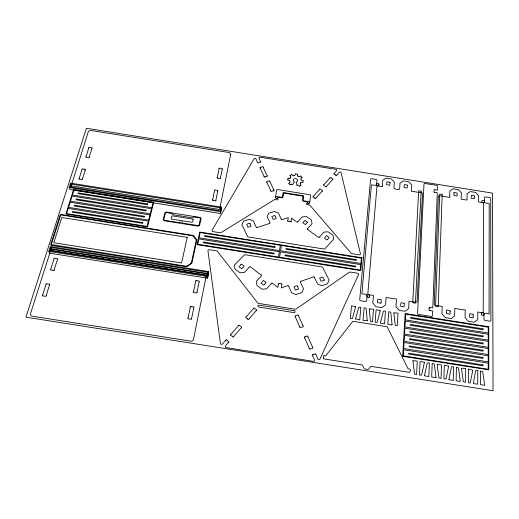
<?xml version="1.0" encoding="UTF-8"?>
<svg xmlns="http://www.w3.org/2000/svg" width="519" height="519" viewBox="0 0 519 519"><rect width="100%" height="100%" fill="white"/><g stroke="black" fill="none" stroke-linecap="round" stroke-linejoin="round"><path stroke-width="0.78" d="M220.439 210.818L220.387 212.725L221.016 207.924L71.116 184.109L70.558 185.783L71.194 187.8L71.116 184.109L70.195 186.924L220.439 210.818L221.016 207.924M220.53 213.517L221.477 207.126L70.584 183.123L69.176 187.534L69.812 189.552L220.53 213.517L221.477 207.126M220.62 211.564L220.672 209.65M429.194 308.318L429.142 309.512A0.727 0.623 31.8 0 0 429.959 310.634M314.546 277.406L313.71 276.763L301.039 281.246M367.828 293.819L376.963 186.425A0.856 0.707 18.4 0 1 377.858 185.854L378.053 185.841A1.336 1.096 18.3 0 0 378.695 184.083L378.552 183.947M288.811 286.157L288.019 285.495L281.285 287.948L281.752 284.743M281.149 219.148L281.895 219.751L288.292 217.571L287.863 220.484M256.062 227.056L256.853 227.659L269.329 223.559M336.889 174.903L339.316 172.224A1.019 0.837 14.6 0 1 341.119 172.691L360.426 253.726A1.168 1.012 20.6 0 1 359.18 254.823L352.304 253.739A1.804 1.563 19.8 0 1 351.091 253.071L310.051 205.407A1.395 1.187 12.7 0 0 309.123 204.901L307.248 204.603A0.837 0.714 12.5 0 1 306.515 203.766A0.837 0.714 12.5 0 1 307.443 203.189L308.922 203.396L309.609 202.923L310.615 195.566A0.863 0.733 12.4 0 0 309.856 194.703L277.568 189.558A0.863 0.733 8.9 0 0 276.601 190.142L275.44 197.343A0.869 0.74 8.9 0 0 276.179 198.213L277.425 198.414A0.837 0.714 9 0 1 278.139 199.244A0.837 0.714 9 0 1 277.198 199.821L275.323 199.517A1.395 1.187 8.8 0 0 274.292 199.711L221.282 232.46A1.804 1.57 2 0 1 219.926 232.72L213.03 231.63A1.168 1.019 1.1 0 1 212.128 230.17L254.063 158.788A1.019 0.843 6.4 0 1 255.919 158.905L257.469 162.226M302.934 182.37L303.161 180.761M291.094 220.997L291.522 218.09L297.017 222.158L297.906 221.808M278.372 284.204L277.892 287.409L272.235 283.011L271.262 283.322M287.734 179.95L287.987 178.335M319.542 237.144L318.608 237.475L307.903 229.69M207.477 275.518L208.113 272.345L50.933 247.466L49.941 250.586L207.477 275.518L207.859 275.317L208.113 272.345M207.6 278.19L208.58 271.573L50.369 246.525L48.825 251.378L49.584 253.188L207.6 278.19L208.58 271.573M191.621 318.329L193.756 307.936M197.019 292.067L199.075 282.051M215.91 200.068L217.708 191.303M220.465 177.894L222.203 169.415M212.693 199.556L214.516 190.791M217.305 177.388L219.063 168.915M188.125 317.771L190.285 307.384M193.581 291.522L195.663 281.506M249.191 267.045L250.177 266.695L260.992 274.908M309.642 202.793L308.682 203.39M483.929 314.748L483.974 314.566A1.726 1.447 35 0 1 485.622 313.314L488.191 313.716A0.655 0.545 35 0 0 489.067 313.852A0.655 0.545 35 0 0 489.067 313.041L489.216 203.98L488.697 203.409L485.862 203.091A1.57 1.246 26.2 0 1 484.35 201.567L484.311 201.398M50.933 247.466L51.679 249.289L51.297 250.528L49.973 250.567L50.531 248.718L51.297 250.528L207.859 275.317L207.853 273.617M46.256 295.395L49.435 285.152M54.3 269.51L57.369 259.636M82.476 178.834L85.161 170.193M89.268 156.978L91.863 148.629M42.74 294.837L45.951 284.6M50.849 268.959L53.944 259.091M79.251 178.322L81.957 169.687M86.096 156.472L88.71 148.123M294.734 175.454L295.33 173.91M358.473 274.7L319.97 359.09A1.168 1.09 27.3 0 1 317.862 358.986L315.941 354.691M300.118 183.603L300.858 182.5M292.599 184.511L294.357 181.987M290.108 178.212L290.848 177.187M319.535 237.001L323.811 232.11L328.092 231.798L333.068 235.302L333.769 239.142L325.069 248.588A1.434 1.252 16.2 0 1 323.798 248.99L248.569 237.047A1.434 1.259 5.9 0 1 247.466 236.268L241.88 224.545L243.664 221.094L249.431 219.297L253.434 220.925L256.101 226.926M228.302 342.592L225.486 345.823A1.168 1.103 -0.8 0 0 226.187 347.607L313.249 361.321A1.168 1.096 26.5 0 0 314.436 359.836L312.685 355.891M233.803 336.299L241.043 328.008M249.075 318.809L256.127 310.738M225.531 340.445L222.456 343.961A1.161 1.096 -2 0 1 220.406 343.403L207.957 250.839A1.187 1.051 0 0 1 209.365 249.723L216.352 250.826A1.829 1.622 1 0 1 217.539 251.501L257.632 302.837A1.499 1.375 8.2 0 0 258.624 303.407L295.071 309.168A1.499 1.375 15.9 0 0 296.18 308.928L349.17 272.371A1.829 1.615 21.2 0 1 350.494 272.092L357.461 273.202A1.187 1.044 22 0 1 358.506 274.713M231.039 334.165L238.292 325.893M246.337 316.726L253.395 308.675M271.249 283.523L266.565 288.849L262.024 289.219L256.95 285.444L256.431 281.311L261.576 275.816L261.154 274.914M297.906 221.671L302.227 216.884L306.495 216.585L311.387 220.03L312.029 223.799L307.287 228.879L307.748 229.683M249.191 267.194L244.455 272.404L239.94 272.76L234.951 269.05L234.497 264.995L244.118 255.205A1.453 1.298 5.3 0 1 245.448 254.797L321.65 266.883A1.453 1.291 17.1 0 1 322.799 267.687L329.143 279.994L327.541 283.711L321.722 285.716L317.518 283.977L314.508 277.548M316 197.934L322.046 191.264M326.542 186.302L332.471 179.762M313.437 196.156L319.49 189.5M323.999 184.55L329.935 178.03M334.353 173.177L336.584 170.725A1.012 0.837 14.1 0 0 335.864 169.337L260.051 157.231A1.012 0.837 6.9 0 0 258.962 158.334L260.389 161.37M300.786 178.646L302.064 177.498M288.811 183.226L290.037 182.124M369.359 297.004L369.035 297.225M299.411 186.204L300.936 185.27M290.004 175.461L291.529 174.546M290.121 184.732L291.736 184.109M299.009 176.674L300.748 176.012M313.223 354.6L314.566 354.107A0.746 0.694 25.8 0 1 315.954 354.542M305.276 336.792L306.606 336.312A0.733 0.681 21.3 0 1 307.988 336.74M273.215 190.849L271.995 191.219A0.668 0.564 8.3 0 1 270.749 190.849M265.267 176.823L266.481 176.46A0.662 0.551 7.6 0 0 267.11 175.539M260.804 167.261L262.011 166.904A0.655 0.545 7.2 0 1 263.237 167.267M297.082 185.264L297.776 185.069M293.267 175.766L294.623 175.532M482.106 312.808L482.313 312.795A0.954 0.798 34.6 0 0 483.221 312.094L483.643 203.454A0.869 0.688 26.2 0 0 482.806 202.605L482.618 202.533A1.356 1.077 26.1 0 1 482.145 200.594A1.356 1.077 26.1 0 1 484.298 201.398M288.077 178.27L289.985 178.277M300.981 182.435L302.837 182.441M300.877 281.201L300.216 281.934L303.537 288.765L301.85 292.547L295.921 294.584L291.697 292.826L288.765 286.3M269.478 223.605L270.133 222.93L267.09 216.657L268.79 213.257L274.46 211.486L278.444 213.101L281.188 219.012M51.582 245.429L186.224 266.74A1.116 0.993 -3.9 0 0 187.054 266.578L191.887 263.25L196.798 240.213A1.09 0.954 -1.4 0 0 196.63 239.499L193.717 235.788A1.09 0.954 -1.7 0 0 193.016 235.392L61.404 214.509A1.122 0.928 -13.2 0 0 60.035 215.262L50.784 244.293A1.168 0.98 -15.9 0 0 51.582 245.429M430.219 307.559L432.807 307.968L437.296 192.757L434.916 192.38M51.679 249.289L208.119 274.051M430.095 310.583L432.69 310.991L432.509 315.61A1.207 1.044 32.5 0 1 431.302 316.473L418.71 314.482A1.2 1.044 31.5 0 1 417.6 313.255L423.978 184.219A1.083 0.876 21.7 0 1 425.074 183.499L436.524 185.322A1.083 0.876 22.5 0 1 437.543 186.386L437.394 190.214L435.026 189.831M48.825 251.378L207.594 276.504M196.85 280.76L198.258 280.987A0.72 0.649 -2.9 0 1 199.173 281.94M53.003 270.256L51.582 270.029A0.753 0.636 -18.1 0 1 50.732 269.069M191.498 306.606L192.932 306.833A0.733 0.668 -5.6 0 1 193.859 307.825M295.434 173.852L297.348 174.157M84.461 169.265L83.144 169.051A0.688 0.558 -8.9 0 0 81.918 169.57M213.471 200.509L214.801 200.723A0.675 0.577 2 0 0 215.962 200.185M290.024 221.665L288.687 221.457A0.675 0.584 10.8 0 1 287.773 220.581M69.176 187.534L220.581 211.609M301.273 180.074L303.09 180.664M287.805 180.048L289.583 180.618M368.665 294.792L368.866 294.876A1.453 1.285 25.3 0 1 369.21 297.121A1.453 1.285 25.3 0 1 366.907 296.213L366.862 296.018A1.68 1.492 24.9 0 0 365.344 294.267C364.656 293.501 361.159 294.734 361.964 292.911L371.403 185.179L371.974 184.777L374.796 185.367A1.544 1.272 18 0 0 376.431 184.336L376.483 184.187A1.336 1.096 18.3 0 1 378.695 184.083L378.812 184.219M297.64 176.012L298.866 176.661M291.879 184.128L292.489 184.53M335.611 174.987L334.567 174.274A0.649 0.538 14.1 0 1 334.23 173.216M314.689 198.024L313.632 197.285A0.668 0.564 12.9 0 1 313.301 196.188M247.621 318.938L246.493 318.076A0.733 0.675 5.6 0 1 246.188 316.772M227.017 340.308L228.159 341.197A0.74 0.701 0 0 1 228.451 342.54M291.659 174.559L293.125 175.74M297.919 185.095L299.281 186.191M300.877 176.038L302.064 177.388M288.804 183.337L289.991 184.699M300.112 183.726L300.968 185.166M289.978 175.571L290.861 177.063M263.211 167.384L267 175.461M269.874 181.592L273.734 189.824M260.285 168.247L264.061 176.337M266.922 182.48L270.769 190.726M298.535 315.805L302.947 325.666M307.962 336.889L312.49 347.003M295.337 316.934L299.729 326.808M304.737 338.051L309.246 348.191M300.761 178.77L301.169 179.976M296.031 182.253L296.978 185.212M289.68 180.716L290.069 182M297.439 174.248L297.556 175.909M276.523 198.264A0.843 0.72 8.9 0 0 277.01 198.219L277.295 198.037A0.934 0.791 8.9 0 0 277.503 197.642L277.996 197.252L281.33 197.771A1.563 1.323 9.5 0 0 283.076 196.707L283.595 193.451L284.153 193.172L302.629 196.124L302.992 196.539L302.538 199.809A1.563 1.323 12 0 0 303.9 201.366L307.229 201.904L307.585 202.436A0.934 0.791 12.5 0 0 307.67 202.877L307.89 203.137A0.843 0.714 12.5 0 0 308.338 203.338M294.085 181.682A2.154 1.804 10.6 0 1 294.02 178.945A2.154 1.804 10.6 0 1 297.231 179.451A2.154 1.804 10.6 0 1 296.375 182.052M88.671 148.012A0.675 0.538 -7.4 0 1 89.884 147.513L91.175 147.72A0.675 0.538 -7.3 0 1 91.96 148.538M85.992 156.563A0.681 0.551 -8 0 0 86.796 157.4L88.094 157.601A0.681 0.545 -7.9 0 0 89.307 157.095M79.148 178.413A0.694 0.564 -9.6 0 0 79.958 179.276L81.282 179.477A0.694 0.564 -9.5 0 0 82.515 178.951M84.461 169.252A0.688 0.558 -8.8 0 1 85.265 170.102M214.464 190.674A0.675 0.571 2.1 0 1 215.632 190.142L216.936 190.356A0.668 0.571 2.4 0 1 217.805 191.206M213.478 200.522A0.675 0.577 1.8 0 1 212.602 199.646M219.012 168.798A0.662 0.551 2.9 0 1 220.153 168.286L221.444 168.5A0.662 0.551 3.1 0 1 222.294 169.324M217.208 177.479A0.668 0.558 2.6 0 0 218.077 178.322L219.375 178.523A0.662 0.558 2.8 0 0 220.51 178.004M53.905 258.962A0.746 0.629 -16.9 0 1 55.241 258.352L56.642 258.579A0.746 0.629 -16.8 0 1 57.479 259.526M54.339 269.64A0.753 0.636 -17.9 0 1 52.99 270.263M45.912 284.464A0.766 0.649 -19.7 0 1 47.274 283.828L48.702 284.062A0.759 0.649 -19.6 0 1 49.552 285.041M42.623 294.948A0.772 0.655 -21 0 0 43.486 295.953L44.932 296.167A0.766 0.655 -20.9 0 0 46.295 295.532M190.226 307.254A0.733 0.675 -6.1 0 1 191.511 306.599M188.014 317.888A0.74 0.681 -7.6 0 0 188.961 318.9L190.402 319.12A0.74 0.681 -7.1 0 0 191.673 318.465M195.611 281.376A0.72 0.649 -3.3 0 1 196.863 280.753M193.477 291.633A0.727 0.662 -4.3 0 0 194.404 292.612L195.819 292.826A0.727 0.655 -4 0 0 197.071 292.203M265.28 176.823A0.662 0.551 7.4 0 1 264.035 176.454M260.175 168.169A0.655 0.545 7 0 1 260.804 167.248M273.844 189.902A0.668 0.564 8.5 0 1 273.215 190.856M266.811 182.403A0.662 0.558 7.7 0 1 267.447 181.462L268.654 181.105A0.662 0.558 8 0 1 269.893 181.468M315.987 198.057A0.668 0.564 13.1 0 1 314.676 198.024M322.176 191.226A0.662 0.558 13.5 0 0 321.838 190.129L320.787 189.416A0.662 0.558 13.3 0 0 319.503 189.383M323.869 184.589A0.662 0.551 13.6 0 0 324.2 185.672L325.251 186.386A0.662 0.551 13.8 0 0 326.529 186.425M332.601 179.73A0.655 0.545 14.1 0 0 332.264 178.653L331.213 177.946A0.655 0.545 13.9 0 0 329.941 177.913M241.192 327.956A0.733 0.688 4.1 0 0 240.894 326.626L239.759 325.763A0.733 0.688 3.7 0 0 238.318 325.75M230.89 334.217A0.74 0.694 1.3 0 0 231.189 335.566L232.324 336.429A0.74 0.694 1.7 0 0 233.777 336.448M256.276 310.693A0.727 0.668 7.7 0 0 255.964 309.389L254.835 308.552A0.727 0.668 7.3 0 0 253.415 308.533M249.055 318.958A0.733 0.681 6.1 0 1 247.608 318.938M295.214 316.843A0.727 0.668 16.7 0 1 295.882 315.695L297.199 315.241A0.727 0.668 17 0 1 298.561 315.662M303.07 325.757A0.733 0.675 19.1 0 1 302.402 326.918L301.078 327.379A0.733 0.675 18.7 0 1 299.71 326.951M304.608 337.96A0.74 0.688 21 0 1 305.282 336.779M312.62 347.101A0.74 0.694 24 0 1 311.951 348.294L310.615 348.774A0.74 0.694 23.7 0 1 309.227 348.34M336.876 175.02A0.649 0.538 14.3 0 1 335.598 174.987M260.499 161.448A0.649 0.538 6.9 0 1 259.87 162.356L258.663 162.7A0.649 0.538 6.7 0 1 257.45 162.343M275.485 197.058A0.869 0.74 8.9 0 1 276.458 196.461L281.415 197.252A0.869 0.74 9.5 0 0 282.381 196.662L282.939 193.094A0.694 0.584 9.6 0 1 283.711 192.62L303.115 195.715A0.694 0.584 11.8 0 1 303.712 196.403L303.213 199.977A0.869 0.733 12 0 0 303.972 200.847L308.922 201.632A0.869 0.74 12.6 0 1 309.681 202.501M225.564 340.295A0.74 0.701 -0.4 0 1 227.03 340.308M312.555 355.794A0.746 0.694 25.5 0 1 313.223 354.587M291.146 221.113A0.675 0.584 11 0 1 290.011 221.671M281.843 284.633A0.707 0.642 11.9 0 0 280.883 283.672L279.494 283.465A0.707 0.642 11.4 0 0 278.314 284.075M434.792 192.419A0.655 0.532 22.7 0 1 434.033 191.453L434.079 190.454A0.655 0.532 22.6 0 1 434.903 189.753M429.181 308.325A0.72 0.623 31.6 0 1 430.089 307.469M483.922 314.748A1.492 1.252 34.8 0 1 481.58 314.923A1.492 1.252 34.8 0 1 482.119 312.821M382.399 186.178L381.783 186.619L376.502 185.633L376.943 180.489A1.077 0.889 17.9 0 0 375.957 179.425L371.721 178.75A1.077 0.889 17.5 0 0 370.579 179.47L359.725 299.534A1.181 1.051 24.8 0 0 360.789 300.78L365.421 301.513A1.187 1.051 25.4 0 0 366.674 300.631L367.147 294.584L373.109 295.337L373.518 295.96L372.765 302.94L375.99 306.697L381.796 307.611L385.507 304.958L386.091 297.504L396.036 298.95L396.568 299.554L395.932 306.606L399.202 310.368L405.008 311.29L408.667 308.623L409.037 301.221L415.966 302.272A1.122 0.973 30 0 0 417.101 301.442L422.498 193.834A1.032 0.837 22 0 0 421.538 192.821L411.346 191.226L411.671 184.9L408.661 181.721L403.38 180.878L400.026 183.045L399.649 188.631C400.305 190.304 393.091 189.214 393.953 187.722L394.356 182.137L391.378 178.964L386.097 178.121L382.711 180.281L382.399 186.178M437.16 364.617L438.951 377.845L441.053 378.448L441.481 364.896L437.167 364.572M453.866 192.88L454.008 195.533L457.135 195.916L457.09 193.016L454.397 192.484L453.866 192.88M488.217 363.112L488.21 369.243L403.289 355.852L403.639 349.767L488.217 363.112M488.217 355.787L488.217 361.86L403.711 348.521L404.061 342.501L488.217 355.787M488.223 348.534L488.217 354.542L404.132 341.268L404.476 335.306L488.223 348.534M488.223 341.346L488.223 347.302L404.548 334.08L404.885 328.177L488.223 341.346M488.23 334.236L488.223 340.127L404.956 326.97L405.294 321.118L488.23 334.236M488.23 327.184L488.23 333.023L405.358 319.925L405.696 314.131L488.23 327.184M488.775 326.762L488.775 369.878L402.692 356.3L405.177 313.534L488.775 326.762M381.115 302.746L380.563 303.278L377.521 302.635L377.741 299.229L381.115 299.677L381.115 302.746M436.038 377.235L435.655 377.598L431.685 376.976L432.197 363.436L434.273 364.027L436.038 377.255M448.604 366.395L446.022 378.961L443.907 378.896L444.309 365.344L448.247 365.966L448.604 366.395M448.941 379.285L449.298 379.746L453.269 380.375L453.593 366.81L451.485 366.777L448.941 379.246M449.791 196.961L449.201 197.376L439.385 195.669A1.032 0.837 23.3 0 0 438.347 196.364L434.241 304.16A1.129 0.967 31.6 0 0 435.292 305.334L442.207 306.469L441.929 313.885L445.296 317.66L451.095 318.582L454.65 315.902L454.806 309.24A0.649 0.551 33.1 0 1 454.826 308.422A0.649 0.551 33.1 0 1 455.701 308.565L464.297 309.927A0.649 0.551 33.7 0 1 465.18 310.064A0.649 0.551 33.7 0 1 465.167 310.875L465.056 317.55L468.475 321.332L474.269 322.247L477.772 319.561L477.824 312.879A0.655 0.545 34.5 0 1 477.83 312.068A0.655 0.545 34.5 0 1 478.706 312.204L483.105 312.905A0.655 0.545 34.8 0 1 483.987 313.041A0.655 0.545 34.8 0 1 483.98 313.859L483.968 319.198A1.22 1.019 35.4 0 0 485.116 320.45L489.741 321.183A1.22 1.019 35.7 0 0 490.89 320.294L490.721 198.647A1.096 0.869 26.2 0 0 489.657 197.577L485.434 196.902A1.096 0.869 26 0 0 484.37 197.635L484.396 202.812L478.862 202.073L478.505 201.606L478.719 195.605L475.573 192.406L470.298 191.563L467.087 193.749L467.029 200.042L461.599 199.348L461.138 198.79L461.43 192.847L458.316 189.656L453.042 188.812L449.798 190.992L449.791 196.961M482.975 364.896L482.968 365.798L408.687 354.081L408.738 353.186L482.975 364.896M483.001 357.546L483.001 358.441L409.082 346.776L409.134 345.888L483.001 357.546M483.033 350.273L483.027 351.155L409.478 339.543L409.523 338.66L483.033 350.273M483.059 343.065L483.053 343.941L409.861 332.374L409.913 331.505L483.059 343.065M483.085 335.929L483.085 336.799L410.244 325.283L410.295 324.42L483.085 335.929M483.118 328.864L483.111 329.721L410.626 318.257L410.672 317.407L483.118 328.864M264.379 284.477L263.509 285.002L261.135 283.115L263.328 280.429L266.143 282.33L264.379 284.477M297.53 286.261L298.574 289.025L295.389 290.004L294.026 286.728L296.771 285.677L297.53 286.261M307.566 222.249L305.425 224.604L302.804 222.716L304.945 220.361L307.566 222.249M480.626 371.072L480.555 384.67L484.655 385.28L482.715 371.669L480.626 371.072M477.804 370.624L477.701 384.222L473.756 383.599L473.367 383.113L475.715 370.56L477.804 370.624M355.658 306.774L352.375 318.458L350.293 318.419L351.506 305.782L355.658 306.794M355.547 318.887L359.732 319.912L360.861 307.261L358.798 307.216L355.547 318.867M407.493 185.439L407.123 188.047L403.97 187.391L404.301 184.589L407.006 184.92L407.493 185.439M404.418 303.764L404.003 306.872L400.597 306.197L400.934 302.817L403.879 303.154L404.418 303.764M474.437 196.513L474.321 198.803L471.213 198.122L471.395 195.306L474.197 195.663L474.437 196.513M473.146 315.104L473.127 316.947A0.655 0.551 34.7 0 1 473.12 317.771A0.655 0.551 34.7 0 1 472.238 317.628L470.629 317.375A0.655 0.551 34.6 0 1 469.747 317.232A0.655 0.551 34.6 0 1 469.753 316.415L469.779 314.572A0.655 0.551 34.3 0 1 469.792 313.755A0.655 0.551 34.3 0 1 470.668 313.898L472.277 314.151A0.655 0.551 34.5 0 1 473.159 314.287A0.655 0.551 34.5 0 1 473.146 315.104M324.278 279.975L323.953 280.474L321.138 281.24L319.646 278.035L322.734 276.997L324.278 279.975M468.527 369.165L468.339 382.75L470.162 383.022L472.822 370.196L468.527 369.165M323.395 358.454L323.739 358.882L362.288 364.961L364.104 368.302A1.181 1.083 35.1 0 0 365.052 369.009L367.66 369.418A1.181 1.077 35.4 0 0 368.698 369.022L371.007 366.33L409.517 372.395C411.625 369.21 410.114 368.853 408.103 368.847L387.174 326.704L352.868 321.28L325.66 355.898L323.785 355.521L323.395 358.454M465.699 368.717L465.491 382.302L463.376 381.66L461.391 368.412L461.761 368.101L465.699 368.717M412.923 360.789L414.506 373.998L416.601 374.595L417.25 361.075L412.923 360.75M327.619 239.46L326.808 239.914L324.485 238.195L326.445 235.652L329.208 237.436L327.619 239.46M424.367 362.573L421.577 375.107L419.456 375.049L420.079 361.522L424.017 362.145L424.367 362.573M424.497 375.438L424.853 375.892L428.824 376.522L429.369 362.989L427.254 362.956L424.497 375.438M240.861 264.722L239.071 266.85L241.841 268.725L244.06 266.091L241.731 264.242L240.868 264.664M275.245 216.053L276.231 218.525L273.143 219.44L271.885 216.449L274.525 215.521L275.245 216.053M390.152 182.669L389.743 185.277L386.59 184.615L386.96 181.825L389.717 182.163L390.152 182.714M456.422 367.251L456.123 380.823L460.23 381.433L458.511 367.88L456.422 367.251M450.077 311.452L450.025 313.294A0.649 0.558 33.3 0 1 450.005 314.112A0.649 0.558 33.3 0 1 449.123 313.969L447.508 313.716A0.649 0.558 33.2 0 1 446.625 313.573A0.649 0.558 33.2 0 1 446.651 312.756L446.703 310.92A0.649 0.558 32.9 0 1 446.729 310.109A0.649 0.558 32.9 0 1 447.612 310.245L449.22 310.498A0.649 0.551 33 0 1 450.096 310.641A0.649 0.551 33 0 1 450.077 311.452M393.863 312.86L395.244 325.264L397.269 325.841L398.067 313.152L393.869 312.84M392.085 324.622L391.696 324.959L387.836 324.356L388.718 311.672L390.729 312.237L392.085 324.622M442.182 194.489L438.224 306.768L435.538 306.346L439.703 194.093L442.182 194.489M250.106 223.838L251.027 226.394L247.861 227.244L246.694 224.247L249.386 223.3L250.106 223.838M196.273 240.031L191.329 263.211L186.438 266.26L51.323 244.559L60.574 215.346L61.151 214.963L192.919 235.86L196.273 240.031M367.277 320.703L366.129 308.351L364.124 307.78L363.028 320.431L367.27 320.761M369.262 308.967L370.436 321.345L372.46 321.923L373.479 309.259L369.269 308.928M380.265 310.686L377.177 322.409L375.114 322.344L376.106 309.674L380.265 310.686M380.356 322.792L380.687 323.22L384.547 323.83L385.461 311.153L383.411 311.082L380.362 322.766M421.169 191.135L415.427 303.161L412.735 302.733L418.684 190.739L421.169 191.135M361.944 257.729L360.763 270.613L197.058 244.65L199.737 232.058L361.944 257.729M360.77 264.612L360.27 270.042L279.598 257.249L280.409 251.864L360.77 264.612M361.367 258.118L360.874 263.496L280.578 250.755L281.382 245.422L361.367 258.118M355.58 266.13L355.502 266.935L284.931 255.737L285.048 254.946L355.58 266.13M356.203 259.623L356.125 260.415L285.885 249.263L286.001 248.478L356.203 259.623M279.339 251.689L278.521 257.08L197.7 244.267L198.829 238.922L279.339 251.689M280.318 245.253L279.507 250.586L199.062 237.825L200.185 232.538L280.318 245.253M274.006 253.194L273.883 253.986L203.182 242.775L203.344 241.99L274.006 253.194M275.012 246.733L274.888 247.518L204.518 236.353L204.681 235.574L275.012 246.733M206.711 273.448L193.516 339.264A2.478 2.31 -9.5 0 1 190.629 341.145L32.275 316.207A2.595 2.219 -23.4 0 1 30.537 313.593L51.167 248.828L206.711 273.448M230.67 154.571L219.582 209.468L71.168 185.867L88.288 131.839A2.206 1.745 -6.7 0 1 90.955 130.483L228.898 152.508A2.154 1.778 3.9 0 1 230.67 154.571M200.405 218.733L199.056 225.019A0.856 0.74 -0.6 0 1 198.063 225.609L182.578 223.151A1.31 1.129 -2.6 0 0 181.54 221.879A1.31 1.129 -2.6 0 0 180.015 222.748L164.529 220.283A0.856 0.74 -4.3 0 1 163.861 219.427L165.373 213.166A0.856 0.733 -3.8 0 1 166.378 212.582L172.412 213.543A1.304 1.116 -3 0 0 173.437 214.801L192.108 217.766A1.298 1.116 -1 0 0 193.613 216.91L199.724 217.876A0.85 0.733 -0.2 0 1 200.405 218.733M200.976 218.823L199.633 225.11A1.44 1.246 -0.6 0 1 197.953 226.109L164.406 220.783A1.447 1.239 -4.3 0 1 163.284 219.336L164.795 213.075A1.44 1.233 -3.8 0 1 166.495 212.089L199.828 217.383A1.434 1.239 -0.2 0 1 200.976 218.823M193.087 219.771L192.646 221.808A0.675 0.584 -1.3 0 1 191.855 222.275L171.77 219.083A0.675 0.584 -3.4 0 1 171.244 218.408L171.724 216.378A0.675 0.577 -3.3 0 1 172.516 215.91L192.555 219.096A0.675 0.584 -1.1 0 1 193.087 219.771M187.249 237.384L181.598 262.977L53.781 242.743L61.774 217.48L187.249 237.384M148.402 221.178L147.078 226.414L66.575 213.64L68.21 208.443L148.402 221.178M149.978 214.911L148.668 220.101L68.547 207.379L70.162 202.235L149.978 214.911M151.542 208.703L150.244 213.847L70.493 201.177L72.096 196.078L151.542 208.703M153.092 202.559L151.808 207.652L72.426 195.034L74.016 189.986L153.092 202.559M153.734 202.189L147.493 226.965L65.894 214.01L73.627 189.454L153.734 202.189M142.868 222.619L142.673 223.384L72.251 212.206L72.485 211.441L142.868 222.619M144.477 216.332L144.282 217.098L74.191 205.965L74.425 205.206L144.477 216.332M146.073 210.111L145.878 210.87L76.111 199.783L76.345 199.03L146.073 210.111M147.649 203.948L147.454 204.694L78.012 193.658L78.246 192.912L147.649 203.948M86.42 128.271L25.95 317.167L493.05 390.729L492.499 193.12L86.42 128.271M294.169 310.706L259.039 305.159A1.032 0.954 8.3 0 0 257.872 305.938A1.032 0.954 8.3 0 0 258.741 307.034L293.916 312.594A1.032 0.947 15.9 0 0 295.064 311.809A1.032 0.947 15.9 0 0 294.169 310.706"/></g></svg>
